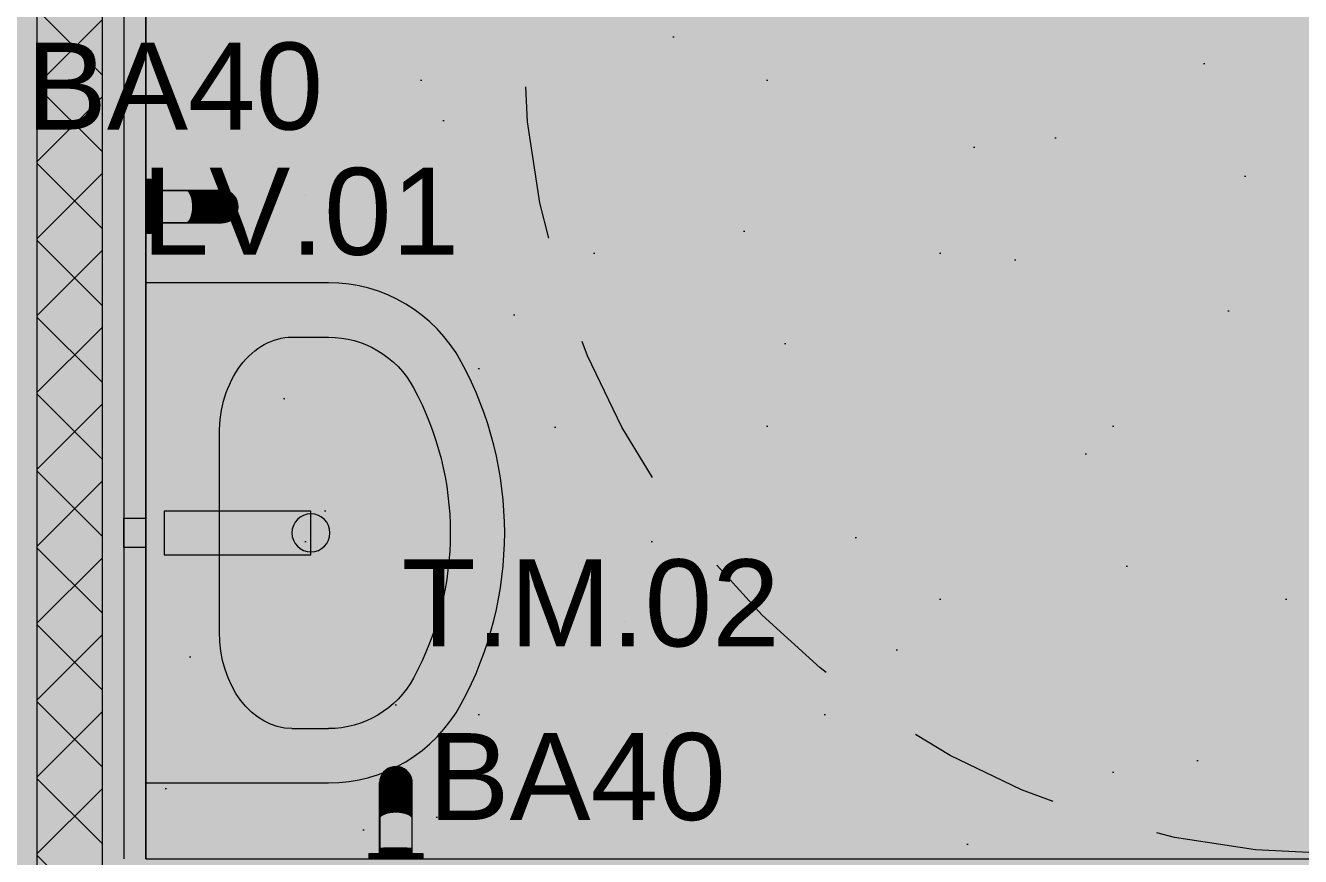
# Model space of a CAD drawing. Header units: metres. Extents: x -77 to 21.6, y -70.6 to -27.7.
# Drawn here: x -56.685 to -55.512, y -34.897 to -34.133 of the extents above; entities that cross this region are included whole.
import ezdxf

# ---------------------------------------------------------------- set-up
doc = ezdxf.new("R2010")
doc.units = ezdxf.units.M
doc.header["$MEASUREMENT"] = 0
doc.linetypes.add('Hidden Line (2)', pattern=[0.195611, 0.141111, -0.0545])
for name, color, linetype, lineweight, true_color in [('LAJES.EST_Caneta_No__18', 7, 'Continuous', 0, 0xdfdfdf), ('LAJES.EST_Caneta_No__254', 7, 'Continuous', 0, 0xd1c9ad), ('LOUCAS-METAIS.ARQ_Caneta_No__18', 7, 'Continuous', 0, 0xdfdfdf), ('ZONA_Caneta_No__56', 7, 'Continuous', 0, 0xffe495)]:
    doc.layers.add(name, color=color, linetype=linetype, lineweight=lineweight, true_color=true_color)
for name, color, linetype, lineweight in [('LAJES.EST_Caneta_No__241', 7, 'Continuous', 13), ('LAJES.EST_Caneta_No__96', 252, 'Continuous', 0), ('LOUCAS-METAIS.ARQ_Caneta_No__96', 252, 'Continuous', 0), ('NOTAS BANCADAS_Caneta_No__99', 7, 'Continuous', 20), ('NOTAS-LAYOUT.EXEC_Caneta_No__96', 252, 'Continuous', 0), ('PAREDE CONSTRUIR_Caneta_No__241', 7, 'Continuous', 13), ('PAREDE CONSTRUIR_Caneta_No__83', 84, 'Continuous', 0)]:
    doc.layers.add(name, color=color, linetype=linetype, lineweight=lineweight)
doc.layers.add('NOTAS BANCADAS', color=7, linetype='Continuous')
doc.layers.add('PAREDE CONSTRUIR', color=7, linetype='Continuous')
doc.styles.add('GENERATED_STYLE_1', font='arial.ttf')
pattern_1 = [(45, (0, 0.5), (-0.159099, 0.159099), [0, -0.15, 0, -0.225]), (110, (0.5, 0.5), (0.21143084, 0.07695453), [0, -0.11, 0, -0.19])]

# ---------------------------------------------------------------- blocks, each defined once
blk = doc.blocks.new('Label_1_6', base_point=(-56.574, -34.1245))
at = {"layer": 'NOTAS BANCADAS_Caneta_No__99', "color": 7, "lineweight": 20, "insert": (-56.4348, -34.1489), "char_height": 0.08, "attachment_point": 2, "style": 'GENERATED_STYLE_1'}
blk.add_mtext('\\A1;{\\pqc;\\pt0,99;\\fArial|b0|i0|c0|p0;\\W1.000000;BA40\\fArial|b0|i0|c0|p0;\\W1.000000;\\A1{\\H.66x;\\S^  ;}\\fArial|b0|i0|c0|p0;\\W1.000000;\\fArial|b0|i0|c0|p0;\\W1.000000;\\A1{\\H.66x;\\S^  ;}\\fArial|b0|i0|c0|p0;\\W1.000000;\\fArial|b0|i0|c0|p0;\\W1.000000;\\fArial|b0|i0|c0|p0;\\W1.000000;\\fArial|b0|i0|c0|p0;\\W1.000000;\\fArial|b0|i0|c0|p0;\\W1.000000;\\fArial|b0|i0|c0|p0;\\W1.000000;\\fArial|b0|i0|c0|p0;\\W1.000000;\\A1{\\H.66x;\\S^  ;}\\fArial|b0|i0|c0|p0;\\W1.000000;\\fArial|b0|i0|c0|p0;\\W1.000000;\\A1{\\H.66x;\\S^  ;}\\fArial|b0|i0|c0|p0;\\W1.000000;\\fArial|b0|i0|c0|p0;\\W1.000000;\\fArial|b0|i0|c0|p0;\\W1.000000;\\fArial|b0|i0|c0|p0;\\W1.000000;\\fArial|b0|i0|c0|p0;\\W1.000000;\\fArial|b0|i0|c0|p0;\\W1.000000;\\fArial|b0|i0|c0|p0;\\W1.000000;\\A1{\\H.66x;\\S^  ;}\\fArial|b0|i0|c0|p0;\\W1.000000;\\fArial|b0|i0|c0|p0;\\W1.000000;\\A1{\\H.66x;\\S^  ;}\\fArial|b0|i0|c0|p0;\\W1.000000;\\fArial|b0|i0|c0|p0;\\W1.000000;\\fArial|b0|i0|c0|p0;\\W1.000000;\\fArial|b0|i0|c0|p0;\\W1.000000;\\fArial|b0|i0|c0|p0;\\W1.000000;\\fArial|b0|i0|c0|p0;\\W1.000000;\\fArial|b0|i0|c0|p0;\\W1.000000;\\A1{\\H.66x;\\S^  ;}\\fArial|b0|i0|c0|p0;\\W1.000000;\\fArial|b0|i0|c0|p0;\\W1.000000;\\A1{\\H.66x;\\S^  ;}\\fArial|b0|i0|c0|p0;\\W1.000000;\\fArial|b0|i0|c0|p0;\\W1.000000;\\fArial|b0|i0|c0|p0;\\W1.000000;\\fArial|b0|i0|c0|p0;\\W1.000000;\\fArial|b0|i0|c0|p0;\\W1.000000;\\fArial|b0|i0|c0|p0;\\W1.000000;\\fArial|b0|i0|c0|p0;\\W1.000000;\\A1{\\H.66x;\\S^  ;}\\fArial|b0|i0|c0|p0;\\W1.000000;\\fArial|b0|i0|c0|p0;\\W1.000000;\\A1{\\H.66x;\\S^  ;}\\fArial|b0|i0|c0|p0;\\W1.000000;\\fArial|b0|i0|c0|p0;\\W1.000000;\\fArial|b0|i0|c0|p0;\\W1.000000;\\fArial|b0|i0|c0|p0;\\W1.000000;\\fArial|b0|i0|c0|p0;\\W1.000000;\\fArial|b0|i0|c0|p0;\\W1.000000;\\fArial|b0|i0|c0|p0;\\W1.000000;\\A1{\\H.66x;\\S^  ;}\\fArial|b0|i0|c0|p0;\\W1.000000;}', dxfattribs=at)
blk = doc.blocks.new('Label_2_6', base_point=(-56.2039, -34.7596))
at = {"layer": 'NOTAS BANCADAS_Caneta_No__99', "color": 7, "lineweight": 20, "insert": (-56.0647, -34.7839), "char_height": 0.08, "attachment_point": 2, "style": 'GENERATED_STYLE_1'}
blk.add_mtext('\\A1;{\\pqc;\\pt0,99;\\fArial|b0|i0|c0|p0;\\W1.000000;BA40\\fArial|b0|i0|c0|p0;\\W1.000000;\\A1{\\H.66x;\\S^  ;}\\fArial|b0|i0|c0|p0;\\W1.000000;\\fArial|b0|i0|c0|p0;\\W1.000000;\\A1{\\H.66x;\\S^  ;}\\fArial|b0|i0|c0|p0;\\W1.000000;\\fArial|b0|i0|c0|p0;\\W1.000000;\\fArial|b0|i0|c0|p0;\\W1.000000;\\fArial|b0|i0|c0|p0;\\W1.000000;\\fArial|b0|i0|c0|p0;\\W1.000000;\\fArial|b0|i0|c0|p0;\\W1.000000;\\fArial|b0|i0|c0|p0;\\W1.000000;\\A1{\\H.66x;\\S^  ;}\\fArial|b0|i0|c0|p0;\\W1.000000;\\fArial|b0|i0|c0|p0;\\W1.000000;\\A1{\\H.66x;\\S^  ;}\\fArial|b0|i0|c0|p0;\\W1.000000;\\fArial|b0|i0|c0|p0;\\W1.000000;\\fArial|b0|i0|c0|p0;\\W1.000000;\\fArial|b0|i0|c0|p0;\\W1.000000;\\fArial|b0|i0|c0|p0;\\W1.000000;\\fArial|b0|i0|c0|p0;\\W1.000000;\\fArial|b0|i0|c0|p0;\\W1.000000;\\A1{\\H.66x;\\S^  ;}\\fArial|b0|i0|c0|p0;\\W1.000000;\\fArial|b0|i0|c0|p0;\\W1.000000;\\A1{\\H.66x;\\S^  ;}\\fArial|b0|i0|c0|p0;\\W1.000000;\\fArial|b0|i0|c0|p0;\\W1.000000;\\fArial|b0|i0|c0|p0;\\W1.000000;\\fArial|b0|i0|c0|p0;\\W1.000000;\\fArial|b0|i0|c0|p0;\\W1.000000;\\fArial|b0|i0|c0|p0;\\W1.000000;\\fArial|b0|i0|c0|p0;\\W1.000000;\\A1{\\H.66x;\\S^  ;}\\fArial|b0|i0|c0|p0;\\W1.000000;\\fArial|b0|i0|c0|p0;\\W1.000000;\\A1{\\H.66x;\\S^  ;}\\fArial|b0|i0|c0|p0;\\W1.000000;\\fArial|b0|i0|c0|p0;\\W1.000000;\\fArial|b0|i0|c0|p0;\\W1.000000;\\fArial|b0|i0|c0|p0;\\W1.000000;\\fArial|b0|i0|c0|p0;\\W1.000000;\\fArial|b0|i0|c0|p0;\\W1.000000;\\fArial|b0|i0|c0|p0;\\W1.000000;\\A1{\\H.66x;\\S^  ;}\\fArial|b0|i0|c0|p0;\\W1.000000;\\fArial|b0|i0|c0|p0;\\W1.000000;\\A1{\\H.66x;\\S^  ;}\\fArial|b0|i0|c0|p0;\\W1.000000;\\fArial|b0|i0|c0|p0;\\W1.000000;\\fArial|b0|i0|c0|p0;\\W1.000000;\\fArial|b0|i0|c0|p0;\\W1.000000;\\fArial|b0|i0|c0|p0;\\W1.000000;\\fArial|b0|i0|c0|p0;\\W1.000000;\\fArial|b0|i0|c0|p0;\\W1.000000;\\A1{\\H.66x;\\S^  ;}\\fArial|b0|i0|c0|p0;\\W1.000000;}', dxfattribs=at)
blk = doc.blocks.new('Label_3_6', base_point=(-56.2218, -34.5999))
at = {"layer": 'NOTAS BANCADAS_Caneta_No__99', "color": 7, "lineweight": 20, "insert": (-56.0522, -34.6242), "char_height": 0.08, "attachment_point": 2, "style": 'GENERATED_STYLE_1'}
blk.add_mtext('\\A1;{\\pqc;\\pt0,99;\\fArial|b0|i0|c0|p0;\\W1.000000;T.M.02\\fArial|b0|i0|c0|p0;\\W1.000000;\\A1{\\H.66x;\\S^  ;}\\fArial|b0|i0|c0|p0;\\W1.000000;\\fArial|b0|i0|c0|p0;\\W1.000000;\\A1{\\H.66x;\\S^  ;}\\fArial|b0|i0|c0|p0;\\W1.000000;\\fArial|b0|i0|c0|p0;\\W1.000000;\\fArial|b0|i0|c0|p0;\\W1.000000;\\fArial|b0|i0|c0|p0;\\W1.000000;\\fArial|b0|i0|c0|p0;\\W1.000000;\\fArial|b0|i0|c0|p0;\\W1.000000;\\fArial|b0|i0|c0|p0;\\W1.000000;\\A1{\\H.66x;\\S^  ;}\\fArial|b0|i0|c0|p0;\\W1.000000;\\fArial|b0|i0|c0|p0;\\W1.000000;\\A1{\\H.66x;\\S^  ;}\\fArial|b0|i0|c0|p0;\\W1.000000;\\fArial|b0|i0|c0|p0;\\W1.000000;\\fArial|b0|i0|c0|p0;\\W1.000000;\\fArial|b0|i0|c0|p0;\\W1.000000;\\fArial|b0|i0|c0|p0;\\W1.000000;\\fArial|b0|i0|c0|p0;\\W1.000000;\\fArial|b0|i0|c0|p0;\\W1.000000;\\A1{\\H.66x;\\S^  ;}\\fArial|b0|i0|c0|p0;\\W1.000000;\\fArial|b0|i0|c0|p0;\\W1.000000;\\A1{\\H.66x;\\S^  ;}\\fArial|b0|i0|c0|p0;\\W1.000000;\\fArial|b0|i0|c0|p0;\\W1.000000;\\fArial|b0|i0|c0|p0;\\W1.000000;\\fArial|b0|i0|c0|p0;\\W1.000000;\\fArial|b0|i0|c0|p0;\\W1.000000;\\fArial|b0|i0|c0|p0;\\W1.000000;\\fArial|b0|i0|c0|p0;\\W1.000000;\\A1{\\H.66x;\\S^  ;}\\fArial|b0|i0|c0|p0;\\W1.000000;\\fArial|b0|i0|c0|p0;\\W1.000000;\\A1{\\H.66x;\\S^  ;}\\fArial|b0|i0|c0|p0;\\W1.000000;\\fArial|b0|i0|c0|p0;\\W1.000000;\\fArial|b0|i0|c0|p0;\\W1.000000;\\fArial|b0|i0|c0|p0;\\W1.000000;\\fArial|b0|i0|c0|p0;\\W1.000000;\\fArial|b0|i0|c0|p0;\\W1.000000;\\fArial|b0|i0|c0|p0;\\W1.000000;\\A1{\\H.66x;\\S^  ;}\\fArial|b0|i0|c0|p0;\\W1.000000;\\fArial|b0|i0|c0|p0;\\W1.000000;\\A1{\\H.66x;\\S^  ;}\\fArial|b0|i0|c0|p0;\\W1.000000;\\fArial|b0|i0|c0|p0;\\W1.000000;\\fArial|b0|i0|c0|p0;\\W1.000000;\\fArial|b0|i0|c0|p0;\\W1.000000;\\fArial|b0|i0|c0|p0;\\W1.000000;\\fArial|b0|i0|c0|p0;\\W1.000000;\\fArial|b0|i0|c0|p0;\\W1.000000;\\A1{\\H.66x;\\S^  ;}\\fArial|b0|i0|c0|p0;\\W1.000000;}', dxfattribs=at)
blk = doc.blocks.new('Label_4_6', base_point=(-56.4584, -34.2398))
at = {"layer": 'NOTAS BANCADAS_Caneta_No__99', "color": 7, "lineweight": 20, "insert": (-56.3191, -34.2641), "char_height": 0.08, "attachment_point": 2, "style": 'GENERATED_STYLE_1'}
blk.add_mtext('\\A1;{\\pqc;\\pt0,99;\\fArial|b0|i0|c0|p0;\\W1.000000;LV.01\\fArial|b0|i0|c0|p0;\\W1.000000;\\A1{\\H.66x;\\S^  ;}\\fArial|b0|i0|c0|p0;\\W1.000000;\\fArial|b0|i0|c0|p0;\\W1.000000;\\A1{\\H.66x;\\S^  ;}\\fArial|b0|i0|c0|p0;\\W1.000000;\\fArial|b0|i0|c0|p0;\\W1.000000;\\fArial|b0|i0|c0|p0;\\W1.000000;\\fArial|b0|i0|c0|p0;\\W1.000000;\\fArial|b0|i0|c0|p0;\\W1.000000;\\fArial|b0|i0|c0|p0;\\W1.000000;\\fArial|b0|i0|c0|p0;\\W1.000000;\\A1{\\H.66x;\\S^  ;}\\fArial|b0|i0|c0|p0;\\W1.000000;\\fArial|b0|i0|c0|p0;\\W1.000000;\\A1{\\H.66x;\\S^  ;}\\fArial|b0|i0|c0|p0;\\W1.000000;\\fArial|b0|i0|c0|p0;\\W1.000000;\\fArial|b0|i0|c0|p0;\\W1.000000;\\fArial|b0|i0|c0|p0;\\W1.000000;\\fArial|b0|i0|c0|p0;\\W1.000000;\\fArial|b0|i0|c0|p0;\\W1.000000;\\fArial|b0|i0|c0|p0;\\W1.000000;\\A1{\\H.66x;\\S^  ;}\\fArial|b0|i0|c0|p0;\\W1.000000;\\fArial|b0|i0|c0|p0;\\W1.000000;\\A1{\\H.66x;\\S^  ;}\\fArial|b0|i0|c0|p0;\\W1.000000;\\fArial|b0|i0|c0|p0;\\W1.000000;\\fArial|b0|i0|c0|p0;\\W1.000000;\\fArial|b0|i0|c0|p0;\\W1.000000;\\fArial|b0|i0|c0|p0;\\W1.000000;\\fArial|b0|i0|c0|p0;\\W1.000000;\\fArial|b0|i0|c0|p0;\\W1.000000;\\A1{\\H.66x;\\S^  ;}\\fArial|b0|i0|c0|p0;\\W1.000000;\\fArial|b0|i0|c0|p0;\\W1.000000;\\A1{\\H.66x;\\S^  ;}\\fArial|b0|i0|c0|p0;\\W1.000000;\\fArial|b0|i0|c0|p0;\\W1.000000;\\fArial|b0|i0|c0|p0;\\W1.000000;\\fArial|b0|i0|c0|p0;\\W1.000000;\\fArial|b0|i0|c0|p0;\\W1.000000;\\fArial|b0|i0|c0|p0;\\W1.000000;\\fArial|b0|i0|c0|p0;\\W1.000000;\\A1{\\H.66x;\\S^  ;}\\fArial|b0|i0|c0|p0;\\W1.000000;\\fArial|b0|i0|c0|p0;\\W1.000000;\\A1{\\H.66x;\\S^  ;}\\fArial|b0|i0|c0|p0;\\W1.000000;\\fArial|b0|i0|c0|p0;\\W1.000000;\\fArial|b0|i0|c0|p0;\\W1.000000;\\fArial|b0|i0|c0|p0;\\W1.000000;\\fArial|b0|i0|c0|p0;\\W1.000000;\\fArial|b0|i0|c0|p0;\\W1.000000;\\fArial|b0|i0|c0|p0;\\W1.000000;\\A1{\\H.66x;\\S^  ;}\\fArial|b0|i0|c0|p0;\\W1.000000;}', dxfattribs=at)
blk = doc.blocks.new('Basin 26_2')
at = {"layer": 'LOUCAS-METAIS.ARQ_Caneta_No__18', "linetype": 'Continuous', "lineweight": 0, "true_color": 0xdfdfdf}
for points in [[(-0.0135, 0), (0.0135, 0), (0.0135, 0.02), (-0.0135, 0.02)], [(-0.23, 0), (-0.23, -0.168, 0.2751656), (-0.1573, -0.2901, 0.2535934), (0.1573, -0.2901, 0.2751656), (0.23, -0.168), (0.23, 0)]]:
    blk.add_hatch(color=254, dxfattribs=at).paths.add_polyline_path(points)
at = {"layer": 'LOUCAS-METAIS.ARQ_Caneta_No__96', "color": 252, "linetype": 'Continuous', "lineweight": 0}
for p, q in [((0.0911, -0.0677), (-0.0911, -0.0677)), ((-0.18, -0.1344), (-0.18, -0.168)), ((0.18, -0.1344), (0.18, -0.168))]:
    blk.add_line(p, q, dxfattribs=at)
at = {"layer": 'LOUCAS-METAIS.ARQ_Caneta_No__96', "color": 252, "linetype": 'Continuous', "lineweight": 0, "flags": 128}
blk.add_lwpolyline([(-0.0135, 0), (0.0135, 0), (0.0135, 0.02), (-0.0135, 0.02)], close=True, dxfattribs=at)
blk.add_lwpolyline([(-0.23, 0), (0.23, 0), (0.23, -0.168, -0.2751656), (0.1573, -0.2901, -0.2535934), (-0.1573, -0.2901, -0.2751656), (-0.23, -0.168)], format="xyb", close=True, dxfattribs=at)
at = {"layer": 'LOUCAS-METAIS.ARQ_Caneta_No__96', "color": 252, "linetype": 'Continuous', "lineweight": 0}
blk.add_circle((0, -0.1519), 0.0175, dxfattribs=at)
for centre, radius, start, end in [((-0.09112, -0.168), 0.08888, 180, 241.52544), ((0.09112, -0.168), 0.08888, 298.47456, 0), ((0, 0), 0.28, 241.52544, 298.47456)]:
    blk.add_arc(centre, radius, start, end, dxfattribs=at)
for centre, start_param, end_param in [((-0.091, -0.1344), 1.5707963, 3.1415927), ((0.091, -0.1344), 0, 1.5707963)]:
    blk.add_ellipse(centre, major_axis=(0.08898, 0), ratio=0.7495741, start_param=start_param, end_param=end_param, dxfattribs=at)
blk = doc.blocks.new('Grab Bar 26_2')
at = {"layer": 'LOUCAS-METAIS.ARQ_Caneta_No__18', "linetype": 'Continuous', "lineweight": 0, "true_color": 0xdfdfdf}
for points in [[(-0.017, 0), (-0.017, -0.005), (-0.0108, -0.005), (-0.0108, 0)], [(-0.0108, 0), (-0.0108, -0.005), (-0.0037, -0.005), (-0.0037, 0)], [(-0.0037, -0.005), (0.0037, -0.005), (0.0037, 0), (-0.0037, 0)], [(0.0037, -0.005), (0.0108, -0.005), (0.0108, 0), (0.0037, 0)], [(0.0108, -0.005), (0.017, -0.005), (0.017, 0), (0.0108, 0)], [(0.017, -0.005), (0.0217, -0.005), (0.0217, 0), (0.017, 0)], [(0.0217, -0.005), (0.0244, -0.005), (0.0244, 0), (0.0217, 0)], [(0.0244, 0), (0.0244, -0.005), (0.0249, -0.005), (0.0249, 0)], [(-0.0249, 0), (-0.0249, -0.005), (-0.0244, -0.005), (-0.0244, 0)], [(-0.0244, -0.005), (-0.0217, -0.005), (-0.0217, 0), (-0.0244, 0)], [(-0.0217, -0.005), (-0.017, -0.005), (-0.017, 0), (-0.0217, 0)], [(-0.015, -0.01), (-0.0147, -0.0102), (-0.0147, -0.005), (-0.015, -0.005)], [(-0.015, -0.01), (-0.015, -0.0234), (-0.0147, -0.024), (-0.0147, -0.0102)], [(-0.0147, -0.005), (-0.0147, -0.0102), (-0.014, -0.0103), (-0.014, -0.005)], [(-0.0147, -0.024), (-0.014, -0.0246), (-0.014, -0.0103), (-0.0147, -0.0102)], [(-0.014, -0.005), (-0.014, -0.0103), (-0.0129, -0.0104), (-0.0129, -0.005)], [(-0.014, -0.0103), (-0.014, -0.0246), (-0.0129, -0.0251), (-0.0129, -0.0104)], [(-0.0129, -0.005), (-0.0129, -0.0104), (-0.0113, -0.0106), (-0.0113, -0.005)], [(-0.0113, -0.0106), (-0.0129, -0.0104), (-0.0129, -0.0251), (-0.0113, -0.0256)], [(-0.0113, -0.005), (-0.0113, -0.0106), (-0.0094, -0.0107), (-0.0094, -0.005)], [(-0.0094, -0.0107), (-0.0113, -0.0106), (-0.0113, -0.0256), (-0.0094, -0.026)], [(-0.0094, -0.0107), (-0.0073, -0.0107), (-0.0073, -0.005), (-0.0094, -0.005)], [(-0.0094, -0.0107), (-0.0094, -0.026), (-0.0073, -0.0263), (-0.0073, -0.0107)], [(-0.0073, -0.005), (-0.0073, -0.0107), (-0.0049, -0.0108), (-0.0049, -0.005)], [(-0.0049, -0.0108), (-0.0073, -0.0107), (-0.0073, -0.0263), (-0.0049, -0.0265)], [(-0.0049, -0.005), (-0.0049, -0.0108), (-0.0023, -0.0108), (-0.0023, -0.005)], [(-0.0023, -0.0108), (-0.0049, -0.0108), (-0.0049, -0.0265), (-0.0023, -0.0267)], [(-0.0023, -0.005), (-0.0023, -0.0108), (0.0003, -0.0108), (0.0003, -0.005)], [(0.0003, -0.0108), (-0.0023, -0.0108), (-0.0023, -0.0267), (0.0003, -0.0267)], [(0.0003, -0.005), (0.0003, -0.0108), (0.0029, -0.0108), (0.0029, -0.005)], [(0.0029, -0.0108), (0.0003, -0.0108), (0.0003, -0.0267), (0.0029, -0.0266)], [(0.0029, -0.0108), (0.0054, -0.0108), (0.0054, -0.005), (0.0029, -0.005)], [(0.0029, -0.0266), (0.0054, -0.0265), (0.0054, -0.0108), (0.0029, -0.0108)], [(0.0054, -0.005), (0.0054, -0.0108), (0.0077, -0.0107), (0.0077, -0.005)], [(0.0077, -0.0107), (0.0054, -0.0108), (0.0054, -0.0265), (0.0077, -0.0262)], [(0.0077, -0.005), (0.0077, -0.0107), (0.0098, -0.0106), (0.0098, -0.005)], [(0.0098, -0.0106), (0.0077, -0.0107), (0.0077, -0.0262), (0.0098, -0.0259)], [(0.0098, -0.005), (0.0098, -0.0106), (0.0117, -0.0105), (0.0117, -0.005)], [(0.0098, -0.0259), (0.0117, -0.0255), (0.0117, -0.0105), (0.0098, -0.0106)], [(0.0117, -0.005), (0.0117, -0.0105), (0.0131, -0.0104), (0.0131, -0.005)], [(0.0131, -0.0104), (0.0117, -0.0105), (0.0117, -0.0255), (0.0131, -0.025)], [(0.0131, -0.005), (0.0131, -0.0104), (0.0142, -0.0103), (0.0142, -0.005)], [(0.0142, -0.0103), (0.0131, -0.0104), (0.0131, -0.025), (0.0142, -0.0244)], [(0.0142, -0.0103), (0.0148, -0.0101), (0.0148, -0.005), (0.0142, -0.005)], [(0.0148, -0.0101), (0.0142, -0.0103), (0.0142, -0.0244), (0.0148, -0.0239)], [(0.015, -0.005), (0.0148, -0.005), (0.0148, -0.0101), (0.015, -0.01)], [(0.0148, -0.0101), (0.0148, -0.0239), (0.015, -0.0233), (0.015, -0.01)], [(-0.0147, -0.024), (-0.015, -0.0234), (-0.015, -0.0361), (-0.0147, -0.0373)], [(0.015, -0.0233), (0.0148, -0.0239), (0.0148, -0.0371), (0.015, -0.0359)], [(-0.0147, -0.024), (-0.0147, -0.0373), (-0.014, -0.0384), (-0.014, -0.0246)], [(-0.0129, -0.0251), (-0.014, -0.0246), (-0.014, -0.0384), (-0.0129, -0.0394)], [(-0.0129, -0.0251), (-0.0129, -0.0394), (-0.0113, -0.0403), (-0.0113, -0.0256)], [(-0.0094, -0.026), (-0.0113, -0.0256), (-0.0113, -0.0403), (-0.0094, -0.0411)], [(-0.0094, -0.026), (-0.0094, -0.0411), (-0.0073, -0.0418), (-0.0073, -0.0263)], [(-0.0049, -0.0265), (-0.0073, -0.0263), (-0.0073, -0.0418), (-0.0049, -0.0422)], [(-0.0023, -0.0267), (-0.0049, -0.0265), (-0.0049, -0.0422), (-0.0023, -0.0425)], [(0.0003, -0.0267), (-0.0023, -0.0267), (-0.0023, -0.0425), (0.0003, -0.0426)], [(0.0029, -0.0266), (0.0003, -0.0267), (0.0003, -0.0426), (0.0029, -0.0425)], [(0.0029, -0.0266), (0.0029, -0.0425), (0.0054, -0.0421), (0.0054, -0.0265)], [(0.0077, -0.0262), (0.0054, -0.0265), (0.0054, -0.0421), (0.0077, -0.0416)], [(0.0098, -0.0259), (0.0077, -0.0262), (0.0077, -0.0416), (0.0098, -0.041)], [(0.0098, -0.0259), (0.0098, -0.041), (0.0117, -0.0402), (0.0117, -0.0255)], [(0.0117, -0.0255), (0.0117, -0.0402), (0.0131, -0.0392), (0.0131, -0.025)], [(0.0131, -0.025), (0.0131, -0.0392), (0.0142, -0.0382), (0.0142, -0.0244)], [(0.0142, -0.0382), (0.0148, -0.0371), (0.0148, -0.0239), (0.0142, -0.0244)], [(-0.015, -0.0476), (-0.0147, -0.0492), (-0.0147, -0.0373), (-0.015, -0.0361)], [(-0.014, -0.0384), (-0.0147, -0.0373), (-0.0147, -0.0492), (-0.014, -0.0508)], [(-0.014, -0.0508), (-0.0129, -0.0523), (-0.0129, -0.0394), (-0.014, -0.0384)], [(-0.0129, -0.0394), (-0.0129, -0.0523), (-0.0113, -0.0536), (-0.0113, -0.0403)], [(-0.0113, -0.0536), (-0.0094, -0.0547), (-0.0094, -0.0411), (-0.0113, -0.0403)], [(-0.0073, -0.0418), (-0.0094, -0.0411), (-0.0094, -0.0547), (-0.0073, -0.0556)], [(-0.0073, -0.0556), (-0.0049, -0.0563), (-0.0049, -0.0422), (-0.0073, -0.0418)], [(-0.0049, -0.0422), (-0.0049, -0.0563), (-0.0023, -0.0567), (-0.0023, -0.0425)], [(-0.0023, -0.0425), (-0.0023, -0.0567), (0.0003, -0.0568), (0.0003, -0.0426)], [(0.0003, -0.0426), (0.0003, -0.0568), (0.0029, -0.0566), (0.0029, -0.0425)], [(0.0029, -0.0566), (0.0054, -0.0562), (0.0054, -0.0421), (0.0029, -0.0425)], [(0.0054, -0.0421), (0.0054, -0.0562), (0.0077, -0.0555), (0.0077, -0.0416)], [(0.0077, -0.0416), (0.0077, -0.0555), (0.0098, -0.0545), (0.0098, -0.041)], [(0.0098, -0.0545), (0.0117, -0.0533), (0.0117, -0.0402), (0.0098, -0.041)], [(0.0117, -0.0402), (0.0117, -0.0533), (0.0131, -0.052), (0.0131, -0.0392)], [(0.0142, -0.0382), (0.0131, -0.0392), (0.0131, -0.052), (0.0142, -0.0505)], [(0.0142, -0.0382), (0.0142, -0.0505), (0.0148, -0.0489), (0.0148, -0.0371)], [(0.0148, -0.0371), (0.0148, -0.0489), (0.015, -0.0472), (0.015, -0.0359)], [(-0.0147, -0.0492), (-0.015, -0.0476), (-0.015, -0.0571), (-0.0147, -0.0592)], [(-0.0147, -0.0592), (-0.015, -0.0571), (-0.015, -0.0643), (-0.0147, -0.0667)], [(-0.0147, -0.0492), (-0.0147, -0.0592), (-0.014, -0.0611), (-0.014, -0.0508)], [(-0.014, -0.0508), (-0.014, -0.0611), (-0.0129, -0.063), (-0.0129, -0.0523)], [(-0.0129, -0.0523), (-0.0129, -0.063), (-0.0113, -0.0647), (-0.0113, -0.0536)], [(-0.0113, -0.0647), (-0.0094, -0.0661), (-0.0094, -0.0547), (-0.0113, -0.0536)], [(-0.0094, -0.0547), (-0.0094, -0.0661), (-0.0073, -0.0672), (-0.0073, -0.0556)], [(-0.0073, -0.0556), (-0.0073, -0.0672), (-0.0049, -0.0681), (-0.0049, -0.0563)], [(-0.0049, -0.0681), (-0.0023, -0.0686), (-0.0023, -0.0567), (-0.0049, -0.0563)], [(-0.0023, -0.0686), (0.0003, -0.0687), (0.0003, -0.0568), (-0.0023, -0.0567)], [(0.0003, -0.0687), (0.0029, -0.0685), (0.0029, -0.0566), (0.0003, -0.0568)], [(0.0029, -0.0566), (0.0029, -0.0685), (0.0054, -0.0679), (0.0054, -0.0562)], [(0.0054, -0.0679), (0.0077, -0.067), (0.0077, -0.0555), (0.0054, -0.0562)], [(0.0077, -0.067), (0.0098, -0.0658), (0.0098, -0.0545), (0.0077, -0.0555)], [(0.0098, -0.0545), (0.0098, -0.0658), (0.0117, -0.0643), (0.0117, -0.0533)], [(0.0117, -0.0533), (0.0117, -0.0643), (0.0131, -0.0626), (0.0131, -0.052)], [(0.0131, -0.0626), (0.0142, -0.0608), (0.0142, -0.0505), (0.0131, -0.052)], [(0.0142, -0.0608), (0.0148, -0.0588), (0.0148, -0.0489), (0.0142, -0.0505)], [(0.015, -0.0472), (0.0148, -0.0489), (0.0148, -0.0588), (0.015, -0.0567)], [(0.015, -0.0567), (0.0148, -0.0588), (0.0148, -0.0662), (0.015, -0.0638)], [(-0.015, -0.0643), (-0.015, -0.0688), (-0.0147, -0.0713), (-0.0147, -0.0667)], [(-0.0147, -0.0713), (-0.015, -0.0688), (-0.015, -0.0703), (-0.0147, -0.0729)], [(-0.0147, -0.0592), (-0.0147, -0.0667), (-0.014, -0.0689), (-0.014, -0.0611)], [(-0.0147, -0.0667), (-0.0147, -0.0713), (-0.014, -0.0738), (-0.014, -0.0689)], [(-0.014, -0.0611), (-0.014, -0.0689), (-0.0129, -0.0711), (-0.0129, -0.063)], [(-0.014, -0.0689), (-0.014, -0.0738), (-0.0129, -0.0761), (-0.0129, -0.0711)], [(-0.0129, -0.0711), (-0.0113, -0.073), (-0.0113, -0.0647), (-0.0129, -0.063)], [(-0.0113, -0.0647), (-0.0113, -0.073), (-0.0094, -0.0746), (-0.0094, -0.0661)], [(-0.0094, -0.0746), (-0.0073, -0.076), (-0.0073, -0.0672), (-0.0094, -0.0661)], [(-0.0073, -0.076), (-0.0049, -0.0769), (-0.0049, -0.0681), (-0.0073, -0.0672)], [(-0.0049, -0.0681), (-0.0049, -0.0769), (-0.0023, -0.0775), (-0.0023, -0.0686)], [(-0.0023, -0.0686), (-0.0023, -0.0775), (0.0003, -0.0777), (0.0003, -0.0687)], [(0.0003, -0.0777), (0.0029, -0.0774), (0.0029, -0.0685), (0.0003, -0.0687)], [(0.0029, -0.0685), (0.0029, -0.0774), (0.0054, -0.0768), (0.0054, -0.0679)], [(0.0054, -0.0768), (0.0077, -0.0757), (0.0077, -0.067), (0.0054, -0.0679)], [(0.0077, -0.067), (0.0077, -0.0757), (0.0098, -0.0743), (0.0098, -0.0658)], [(0.0098, -0.0658), (0.0098, -0.0743), (0.0117, -0.0726), (0.0117, -0.0643)], [(0.0117, -0.0726), (0.0131, -0.0707), (0.0131, -0.0626), (0.0117, -0.0643)], [(0.0131, -0.0626), (0.0131, -0.0707), (0.0142, -0.0685), (0.0142, -0.0608)], [(0.0131, -0.0756), (0.0142, -0.0733), (0.0142, -0.0685), (0.0131, -0.0707)], [(0.0142, -0.0685), (0.0148, -0.0662), (0.0148, -0.0588), (0.0142, -0.0608)], [(0.0142, -0.0685), (0.0142, -0.0733), (0.0148, -0.0708), (0.0148, -0.0662)], [(0.0148, -0.0662), (0.0148, -0.0708), (0.015, -0.0682), (0.015, -0.0638)], [(0.015, -0.0682), (0.0148, -0.0708), (0.0148, -0.0723), (0.015, -0.0697)], [(-0.014, -0.0738), (-0.0147, -0.0713), (-0.0147, -0.0729), (-0.014, -0.0754)], [(-0.014, -0.0754), (-0.0129, -0.0777), (-0.0129, -0.0761), (-0.014, -0.0738)], [(-0.0129, -0.0711), (-0.0129, -0.0761), (-0.0113, -0.0782), (-0.0113, -0.073)], [(-0.0113, -0.0782), (-0.0129, -0.0761), (-0.0129, -0.0777), (-0.0113, -0.0798)], [(-0.0113, -0.0782), (-0.0094, -0.0799), (-0.0094, -0.0746), (-0.0113, -0.073)], [(-0.0094, -0.0799), (-0.0113, -0.0782), (-0.0113, -0.0798), (-0.0094, -0.0817)], [(-0.0073, -0.076), (-0.0094, -0.0746), (-0.0094, -0.0799), (-0.0073, -0.0814)], [(-0.0094, -0.0799), (-0.0094, -0.0817), (-0.0073, -0.0831), (-0.0073, -0.0814)], [(-0.0073, -0.076), (-0.0073, -0.0814), (-0.0049, -0.0824), (-0.0049, -0.0769)], [(-0.0049, -0.0824), (-0.0073, -0.0814), (-0.0073, -0.0831), (-0.0049, -0.0842)], [(-0.0049, -0.0769), (-0.0049, -0.0824), (-0.0023, -0.083), (-0.0023, -0.0775)], [(-0.0023, -0.083), (0.0003, -0.0832), (0.0003, -0.0777), (-0.0023, -0.0775)], [(0.0003, -0.0832), (0.0029, -0.0829), (0.0029, -0.0774), (0.0003, -0.0777)], [(0.0029, -0.0774), (0.0029, -0.0829), (0.0054, -0.0822), (0.0054, -0.0768)], [(0.0054, -0.0822), (0.0077, -0.0811), (0.0077, -0.0757), (0.0054, -0.0768)], [(0.0077, -0.0811), (0.0054, -0.0822), (0.0054, -0.084), (0.0077, -0.0829)], [(0.0077, -0.0757), (0.0077, -0.0811), (0.0098, -0.0796), (0.0098, -0.0743)], [(0.0098, -0.0796), (0.0077, -0.0811), (0.0077, -0.0829), (0.0098, -0.0813)], [(0.0098, -0.0743), (0.0098, -0.0796), (0.0117, -0.0778), (0.0117, -0.0726)], [(0.0098, -0.0813), (0.0117, -0.0794), (0.0117, -0.0778), (0.0098, -0.0796)], [(0.0117, -0.0726), (0.0117, -0.0778), (0.0131, -0.0756), (0.0131, -0.0707)], [(0.0131, -0.0756), (0.0117, -0.0778), (0.0117, -0.0794), (0.0131, -0.0773)], [(0.0142, -0.0733), (0.0131, -0.0756), (0.0131, -0.0773), (0.0142, -0.0749)], [(0.0142, -0.0733), (0.0142, -0.0749), (0.0148, -0.0723), (0.0148, -0.0708)], [(-0.0023, -0.083), (-0.0049, -0.0824), (-0.0049, -0.0842), (-0.0023, -0.0848)], [(0.0003, -0.0832), (-0.0023, -0.083), (-0.0023, -0.0848), (0.0003, -0.085)], [(0.0029, -0.0829), (0.0003, -0.0832), (0.0003, -0.085), (0.0029, -0.0847)], [(0.0029, -0.0847), (0.0054, -0.084), (0.0054, -0.0822), (0.0029, -0.0829)]]:
    blk.add_hatch(color=254, dxfattribs=at).paths.add_polyline_path(points)
at = {"layer": 'LOUCAS-METAIS.ARQ_Caneta_No__96', "color": 252, "linetype": 'Continuous', "lineweight": 0}
for p, q in [((-0.0037, 0), (0.0037, 0)), ((0.0037, 0), (0.0108, 0)), ((0.0108, 0), (0.017, 0)), ((0.017, 0), (0.0217, 0)), ((0.0217, 0), (0.0244, 0)), ((0.0244, 0), (0.0249, 0)), ((0.0249, -0.005), (0.0249, 0)), ((-0.0249, 0), (-0.0244, 0)), ((-0.0249, -0.005), (-0.0249, 0)), ((-0.0249, -0.005), (-0.0244, -0.005)), ((-0.0244, 0), (-0.0217, 0)), ((-0.0244, -0.005), (-0.0217, -0.005)), ((-0.0217, 0), (-0.017, 0)), ((-0.0217, -0.005), (-0.017, -0.005)), ((-0.017, 0), (-0.0108, 0)), ((-0.017, -0.005), (-0.0108, -0.005)), ((-0.015, -0.005), (-0.015, -0.01)), ((-0.015, -0.01), (-0.015, -0.0234)), ((-0.0108, 0), (-0.0037, 0)), ((-0.0108, -0.005), (-0.0037, -0.005)), ((-0.0037, -0.005), (0.0037, -0.005)), ((0.0037, -0.005), (0.0108, -0.005)), ((0.0108, -0.005), (0.017, -0.005)), ((0.015, -0.005), (0.015, -0.01)), ((0.015, -0.01), (0.015, -0.0233)), ((0.017, -0.005), (0.0217, -0.005)), ((0.0217, -0.005), (0.0244, -0.005)), ((0.0244, -0.005), (0.0249, -0.005)), ((-0.015, -0.0234), (-0.015, -0.0361)), ((0.015, -0.0233), (0.015, -0.0359)), ((-0.015, -0.0361), (-0.015, -0.0476)), ((0.015, -0.0359), (0.015, -0.0472)), ((-0.015, -0.0476), (-0.015, -0.0571)), ((-0.015, -0.0571), (-0.015, -0.0643)), ((0.015, -0.0472), (0.015, -0.0567)), ((0.015, -0.0567), (0.015, -0.0638)), ((-0.015, -0.0643), (-0.015, -0.0688)), ((-0.015, -0.0688), (-0.015, -0.0703)), ((-0.0147, -0.0729), (-0.015, -0.0703)), ((0.015, -0.0697), (0.0148, -0.0723)), ((0.015, -0.0638), (0.015, -0.0682)), ((0.015, -0.0682), (0.015, -0.0697)), ((-0.014, -0.0754), (-0.0147, -0.0729)), ((-0.0129, -0.0777), (-0.014, -0.0754)), ((-0.0113, -0.0798), (-0.0129, -0.0777)), ((-0.0094, -0.0817), (-0.0113, -0.0798)), ((-0.0073, -0.0831), (-0.0094, -0.0817)), ((0.0098, -0.0813), (0.0077, -0.0829)), ((0.0117, -0.0794), (0.0098, -0.0813)), ((0.0131, -0.0773), (0.0117, -0.0794)), ((0.0142, -0.0749), (0.0131, -0.0773)), ((0.0148, -0.0723), (0.0142, -0.0749)), ((-0.0049, -0.0842), (-0.0073, -0.0831)), ((-0.0023, -0.0848), (-0.0049, -0.0842)), ((0.0003, -0.085), (-0.0023, -0.0848)), ((0.0029, -0.0847), (0.0003, -0.085)), ((0.0054, -0.084), (0.0029, -0.0847)), ((0.0077, -0.0829), (0.0054, -0.084))]:
    blk.add_line(p, q, dxfattribs=at)
blk = doc.blocks.new('Tap 26')
at = {"layer": 'LOUCAS-METAIS.ARQ_Caneta_No__96', "color": 252, "linetype": 'Continuous', "lineweight": 0, "flags": 128}
blk.add_lwpolyline([(-0.02, -0.115), (0.02, -0.115), (0.02, 0.02), (-0.02, 0.02)], close=True, dxfattribs=at)

msp = doc.modelspace()

# ---------------------------------------------------------------- hatches: boundary and pattern name
at = {"layer": 'LAJES.EST_Caneta_No__18', "linetype": 'Continuous', "lineweight": 0, "true_color": 0xdfdfdf}
h = msp.add_hatch(dxfattribs=at)
h.set_pattern_fill('Piso_Externo__0006', color=254, style=0, pattern_type=2)
h.set_pattern_definition([(45, (0, 0.6), (-0.1909188, 0.1909188), [0, -0.18, 0, -0.27]), (110, (0.6, 0.6), (0.253717, 0.09234544), [0, -0.132, 0, -0.228])])
h.paths.add_polyline_path([(-76.514, -65.1016), (-73.814, -65.1016, -0.414214), (-75.814, -67.1016), (-66.814, -67.1016, -0.414214), (-68.814, -65.1016), (-68.814, -62.301), (-68.814, -45.4002, -0.414214), (-66.514, -43.1002), (-65.914, -43.1002), (-65.914, -42.3002), (-66.514, -42.3002), (-66.514, -38.2041), (-65.114, -38.2041), (-65.114, -36.7038), (-66.514, -36.7038), (-66.514, -32.5997), (-65.114, -32.5997), (-56.714, -32.5997), (-53.814, -32.5997), (-44.014, -32.5997), (-44.014, -42.3002), (-53.814, -42.3002), (-53.814, -47.1002), (-44.014, -47.1002), (-44.014, -50.8516), (-45.6136, -50.8516), (-45.6136, -52.3506), (-44.014, -52.3506), (-44.014, -60.3006), (-48.9163, -60.3006), (-48.9163, -61.1006), (-44.3609, -61.1006), (-44.3609, -67.1016), (-44.014, -67.1016), (-41.514, -67.1016), (-41.514, -28.1016), (-41.714, -28.1016), (-41.714, -60.3006), (-43.014, -60.3006), (-43.014, -30.0016), (-66.514, -30.0016), (-66.514, -28.1016), (-76.514, -28.1016)])
h.paths.add_polyline_path([(-73.814, -45.1016), (-76.314, -45.1016), (-76.314, -43.0892), (-75.7984, -43.0908, -0.414214), (-73.8139, -45.0876)], flags=0)
h.paths.add_polyline_path([(-73.814, -45.5846, -0.009328), (-73.814, -45.6604)], flags=0)
h.paths.add_polyline_path([(-52.814, -46.3002), (-52.814, -43.1002), (-44.014, -43.1002), (-44.014, -46.3002)], flags=0)
h.paths.add_polyline_path([(-67.714, -34.1), (-76.314, -34.1), (-76.314, -32.5997), (-67.714, -32.5997)], flags=0)
at = {"layer": 'LAJES.EST_Caneta_No__254', "linetype": 'Continuous', "lineweight": 0, "true_color": 0xd1c9ad}
h = msp.add_hatch(dxfattribs=at)
h.set_pattern_fill('Haie_OD_0006', color=9, style=0, pattern_type=2)
h.set_pattern_definition(pattern_1)
h.paths.add_polyline_path([(-65.114, -47.1002), (-66.514, -47.1002), (-66.514, -60.3006), (-56.514, -60.3006), (-44.014, -60.3006), (-44.014, -56.6006), (-50.5957, -56.6006), (-50.5957, -54.2479), (-52.6157, -54.2479), (-52.6157, -52.5506), (-50.5957, -52.5506), (-45.6136, -52.5506), (-45.6136, -50.8516), (-44.014, -50.8516), (-44.014, -47.1002), (-53.814, -47.1002), (-53.814, -42.3002), (-44.014, -42.3002), (-44.014, -37.1002), (-51.174, -37.1002), (-51.174, -32.5997), (-53.814, -32.5997), (-56.714, -32.5997), (-58.7637, -32.5997), (-58.7637, -34.9038), (-63.464, -34.9038), (-63.464, -36.5038), (-65.114, -36.5038), (-65.114, -38.4037), (-63.464, -38.4037), (-63.464, -42.1002), (-65.114, -42.1002), (-65.114, -42.3002)])
h.paths.add_polyline_path([(-60.5596, -42.1002), (-60.5596, -38.4037), (-58.8637, -38.4037), (-58.8637, -42.1002)], flags=0)
h.paths.add_polyline_path([(-59.064, -48.7001), (-59.064, -47.3002), (-56.714, -47.3002), (-56.714, -48.7001)], flags=0)
at = {"layer": 'LAJES.EST_Caneta_No__96', "linetype": 'Continuous', "lineweight": 0}
h = msp.add_hatch(dxfattribs=at)
h.set_pattern_fill('Haie_OD_0006', color=252, style=0, pattern_type=2)
h.set_pattern_definition(pattern_1)
h.paths.add_polyline_path([(-56.574, -34.8997), (-54.474, -34.8997), (-54.474, -32.7997), (-56.574, -32.7997)])
at = {"layer": 'PAREDE CONSTRUIR', "linetype": 'Continuous', "lineweight": 0, "true_color": 0xffffff}
for points in [[(-56.694, -32.7997), (-56.694, -34.9997), (-56.674, -34.9997), (-56.674, -32.7997)], [(-56.594, -34.9197), (-56.594, -32.7997), (-56.614, -32.7997), (-56.614, -34.9197)], [(-56.574, -34.8997), (-56.574, -32.7997), (-56.594, -32.7997), (-56.594, -34.8997)]]:
    msp.add_hatch(color=7, dxfattribs=at).paths.add_polyline_path(points)
at = {"layer": 'PAREDE CONSTRUIR_Caneta_No__83', "linetype": 'Continuous', "lineweight": 0}
h = msp.add_hatch(dxfattribs=at)
h.set_pattern_fill('Placomur_0006', color=84, style=0, pattern_type=2)
h.set_pattern_definition([(45, (0, 0), (-0.03535534, 0.03535534), []), (135, (0, 0), (0.03535534, 0.03535534), [])])
h.paths.add_polyline_path([(-56.614, -34.9197), (-56.614, -32.7997), (-56.674, -32.7997), (-56.674, -34.9197)])

# ---------------------------------------------------------------- linework, layer by layer
at = {"layer": 'LAJES.EST_Caneta_No__241', "color": 7, "linetype": 'Continuous', "lineweight": 13, "flags": 128}
msp.add_lwpolyline([(-56.574, -34.8997), (-54.474, -34.8997), (-54.474, -32.7997), (-56.574, -32.7997)], close=True, dxfattribs=at)
at = {"layer": 'NOTAS-LAYOUT.EXEC_Caneta_No__96', "color": 252, "linetype": 'Hidden Line (2)', "lineweight": 0}
msp.add_circle((-55.4769, -34.1452), 0.75, dxfattribs=at)
at = {"layer": 'PAREDE CONSTRUIR_Caneta_No__241', "color": 7, "linetype": 'Continuous', "lineweight": 13}
for p, q in [((-56.674, -32.7997), (-56.674, -34.9197)), ((-56.614, -32.7997), (-56.614, -34.9197)), ((-56.594, -32.7997), (-56.594, -34.8997))]:
    msp.add_line(p, q, dxfattribs=at)
at = {"layer": 'PAREDE CONSTRUIR_Caneta_No__241', "color": 7, "linetype": 'Continuous', "lineweight": 13, "flags": 128}
msp.add_lwpolyline([(-56.574, -34.8997), (-56.574, -32.7997)], dxfattribs=at)
at = {"layer": 'ZONA_Caneta_No__56', "color": 41, "linetype": 'Continuous', "lineweight": 0, "true_color": 0xffe495, "flags": 128}
msp.add_lwpolyline([(-56.574, -32.7997), (-56.574, -34.8997), (-54.474, -34.8997), (-54.474, -32.7997)], close=True, dxfattribs=at)

# ---------------------------------------------------------------- block references
at = {"layer": 'LOUCAS-METAIS.ARQ_Caneta_No__96', "color": 252, "linetype": 'Continuous', "lineweight": 0, "xscale": -1}
for name, p, rotation in [('Grab Bar 26_2', (-56.574, -34.2997), 90), ('Basin 26_2', (-56.574, -34.5998), 90), ('Grab Bar 26_2', (-56.344, -34.8997), 180.0000244177778)]:
    msp.add_blockref(name, p, dxfattribs=dict(at, rotation=rotation))
at = {"layer": 'LOUCAS-METAIS.ARQ_Caneta_No__96', "color": 252, "linetype": 'Continuous', "lineweight": 0, "rotation": 90}
msp.add_blockref('Tap 26', (-56.5371, -34.5999), dxfattribs=at)
at = {"layer": 'NOTAS BANCADAS', "color": 251, "linetype": 'Continuous', "lineweight": 5, "true_color": 0x6b6b6b}
for name, p in [('Label_1_6', (-56.574, -34.1245)), ('Label_4_6', (-56.4584, -34.2398)), ('Label_3_6', (-56.2218, -34.5999)), ('Label_2_6', (-56.2039, -34.7596))]:
    msp.add_blockref(name, p, dxfattribs=at)

doc.saveas('drawing.dxf')
